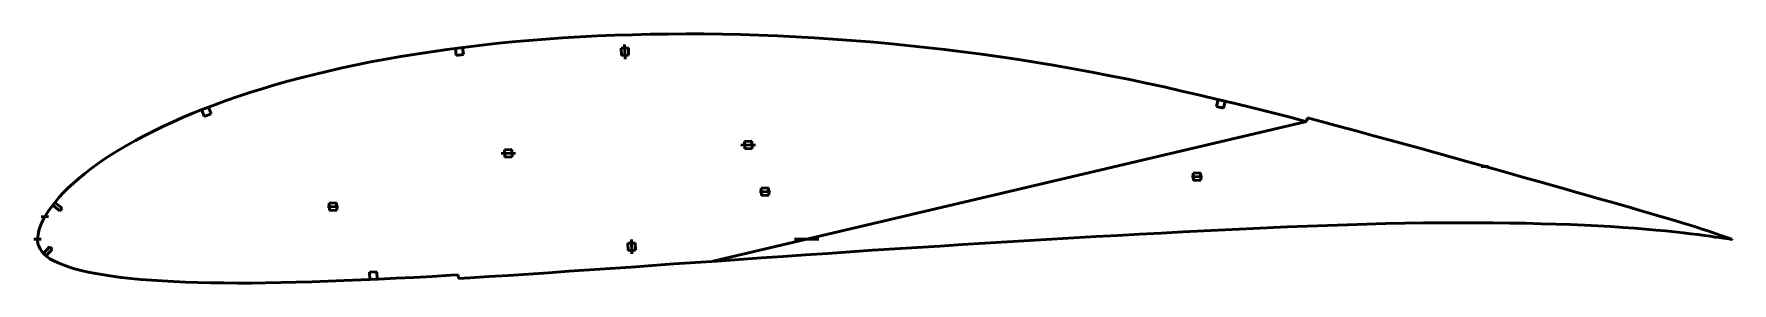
# Model space of a CAD drawing. Header units: metres. Extents: x -326 to 604, y -24 to 113.
import ezdxf

# ---------------------------------------------------------------- set-up
doc = ezdxf.new("R2010")
doc.units = ezdxf.units.M
for name, color, linetype, lineweight in [('FoilLayer', 1, 'Continuous', 50), ('StringerLayer', 1, 'Continuous', 50), ('SubLayer', 1, 'Continuous', 50)]:
    doc.layers.add(name, color=color, linetype=linetype, lineweight=lineweight)

msp = doc.modelspace()

# ---------------------------------------------------------------- linework, layer by layer
at = {"layer": 'FoilLayer'}
for p, q in [((-7.38, 111.88), (-16.94, 111.49)), ((2.29, 112.19), (-7.38, 111.88)), ((12.01, 112.4), (2.29, 112.19)), ((21.82, 112.54), (12.01, 112.4)), ((31.68, 112.61), (21.82, 112.54)), ((41.57, 112.57), (31.68, 112.61)), ((51.53, 112.44), (41.57, 112.57)), ((61.51, 112.22), (51.53, 112.44)), ((71.56, 111.91), (61.51, 112.22)), ((81.64, 111.52), (71.56, 111.91)), ((-107.81, 102.87), (-116.29, 101.59)), ((-99.18, 104.1), (-107.81, 102.87)), ((-90.45, 105.25), (-99.18, 104.1)), ((-81.61, 106.33), (-90.45, 105.25)), ((-72.66, 107.33), (-81.61, 106.33)), ((-63.63, 108.23), (-72.66, 107.33)), ((-54.49, 109.03), (-63.63, 108.23)), ((-45.24, 109.77), (-54.49, 109.03)), ((-35.88, 110.43), (-45.24, 109.77)), ((-26.45, 111), (-35.88, 110.43)), ((-16.94, 111.49), (-26.45, 111)), ((91.76, 111.05), (81.64, 111.52)), ((101.88, 110.48), (91.76, 111.05)), ((112.03, 109.82), (101.88, 110.48)), ((122.21, 109.07), (112.03, 109.82)), ((132.4, 108.24), (122.21, 109.07)), ((142.59, 107.32), (132.4, 108.24)), ((152.79, 106.33), (142.59, 107.32)), ((162.97, 105.25), (152.79, 106.33)), ((173.15, 104.07), (162.97, 105.25)), ((183.31, 102.81), (173.15, 104.07)), ((193.46, 101.46), (183.31, 102.81)), ((-156.76, 93.95), (-164.44, 92.23)), ((-148.94, 95.62), (-156.76, 93.95)), ((-140.97, 97.23), (-148.94, 95.62)), ((-132.86, 98.76), (-140.97, 97.23)), ((-124.64, 100.21), (-132.86, 98.76)), ((-116.29, 101.59), (-124.64, 100.21)), ((203.6, 100.03), (193.46, 101.46)), ((213.72, 98.52), (203.6, 100.03)), ((223.81, 96.92), (213.72, 98.52)), ((233.86, 95.24), (223.81, 96.92)), ((243.88, 93.48), (233.86, 95.24)), ((253.88, 91.63), (243.88, 93.48)), ((-193.6, 84.61), (-200.5, 82.57)), ((-186.53, 86.62), (-193.6, 84.61)), ((-179.31, 88.57), (-186.53, 86.62)), ((-171.94, 90.44), (-179.31, 88.57)), ((-164.44, 92.23), (-171.94, 90.44)), ((263.83, 89.71), (253.88, 91.63)), ((273.76, 87.72), (263.83, 89.71)), ((283.63, 85.67), (273.76, 87.72)), ((293.45, 83.52), (283.63, 85.67)), ((-220.21, 76.07), (-226.44, 73.79)), ((-213.81, 78.29), (-220.21, 76.07)), ((-207.24, 80.45), (-213.81, 78.29)), ((-200.5, 82.57), (-207.24, 80.45)), ((303.24, 81.31), (293.45, 83.52)), ((313, 79.05), (303.24, 81.31)), ((322.74, 76.73), (313, 79.05)), ((332.43, 74.41), (322.74, 76.73)), ((342.06, 72.06), (332.43, 74.41)), ((-244.12, 66.71), (-249.63, 64.28)), ((-238.41, 69.11), (-244.12, 66.71)), ((-232.52, 71.47), (-238.41, 69.11)), ((-226.44, 73.79), (-232.52, 71.47)), ((351.59, 69.68), (342.06, 72.06)), ((361.05, 67.27), (351.59, 69.68)), ((370.43, 64.85), (361.05, 67.27)), ((372, 66.51), (371.49, 64.57)), ((380.25, 64.34), (372, 66.51)), ((-265.1, 56.76), (-269.88, 54.22)), ((-260.12, 59.3), (-265.1, 56.76)), ((-254.97, 61.81), (-260.12, 59.3)), ((-249.63, 64.28), (-254.97, 61.81)), ((371.49, 64.57), (46.5, -12.06)), ((371.49, 64.57), (370.43, 64.85)), ((389.47, 61.89), (380.25, 64.34)), ((398.58, 59.45), (389.47, 61.89)), ((407.6, 56.98), (398.58, 59.45)), ((416.52, 54.54), (407.6, 56.98)), ((-278.84, 49.07), (-283.02, 46.47)), ((-274.47, 51.64), (-278.84, 49.07)), ((-269.88, 54.22), (-274.47, 51.64)), ((425.33, 52.12), (416.52, 54.54)), ((434.01, 49.73), (425.33, 52.12)), ((442.54, 47.37), (434.01, 49.73)), ((450.93, 45.02), (442.54, 47.37)), ((-294.4, 38.58), (-297.79, 35.96)), ((-290.8, 41.2), (-294.4, 38.58)), ((-287, 43.85), (-290.8, 41.2)), ((-283.02, 46.47), (-287, 43.85)), ((459.18, 42.71), (450.93, 45.02)), ((467.28, 40.44), (459.18, 42.71)), ((475.23, 38.21), (467.28, 40.44)), ((482.98, 36.04), (475.23, 38.21)), ((-306.69, 28.16), (-309.25, 25.58)), ((-303.93, 30.76), (-306.69, 28.16)), ((-300.97, 33.37), (-303.93, 30.76)), ((-297.79, 35.96), (-300.97, 33.37)), ((490.55, 33.9), (482.98, 36.04)), ((497.94, 31.82), (490.55, 33.9)), ((505.14, 29.78), (497.94, 31.82)), ((512.13, 27.81), (505.14, 29.78)), ((-313.77, 20.51), (-315.72, 18.03)), ((-311.61, 23.02), (-313.77, 20.51)), ((-309.25, 25.58), (-311.61, 23.02)), ((518.92, 25.89), (512.13, 27.81)), ((525.48, 24.04), (518.92, 25.89)), ((531.81, 22.24), (525.48, 24.04)), ((537.92, 20.51), (531.81, 22.24)), ((543.79, 18.83), (537.92, 20.51)), ((549.41, 17.23), (543.79, 18.83)), ((-320.26, 10.96), (-321.32, 8.81)), ((-318.96, 13.28), (-320.26, 10.96)), ((-317.45, 15.62), (-318.96, 13.28)), ((-315.72, 18.03), (-317.45, 15.62)), ((554.77, 15.69), (549.41, 17.23)), ((559.88, 14.2), (554.77, 15.69)), ((564.72, 12.77), (559.88, 14.2)), ((569.31, 11.4), (564.72, 12.77)), ((573.63, 10.09), (569.31, 11.4)), ((577.7, 8.84), (573.63, 10.09)), ((-323.28, 2.53), (-323.5, 0.28)), ((-323.5, 0.28), (-323.5, -0.27)), ((-322.84, 4.75), (-323.28, 2.53)), ((-322.21, 6.5), (-322.84, 4.75)), ((-321.32, 8.81), (-322.21, 6.5)), ((219.76, -0.67), (231.91, 0.04)), ((231.91, 0.04), (244.03, 0.75)), ((244.03, 0.75), (256.11, 1.45)), ((256.11, 1.45), (268.14, 2.11)), ((268.14, 2.11), (280.06, 2.74)), ((280.06, 2.74), (291.89, 3.38)), ((291.89, 3.38), (303.65, 4.02)), ((303.65, 4.02), (315.33, 4.62)), ((315.33, 4.62), (326.91, 5.18)), ((326.91, 5.18), (338.37, 5.71)), ((338.37, 5.71), (349.7, 6.24)), ((349.7, 6.24), (360.93, 6.75)), ((360.93, 6.75), (372.04, 7.22)), ((372.04, 7.22), (383.01, 7.62)), ((383.01, 7.62), (393.83, 7.97)), ((393.83, 7.97), (404.47, 8.31)), ((404.47, 8.31), (414.97, 8.59)), ((414.97, 8.59), (425.3, 8.81)), ((425.3, 8.81), (435.43, 8.95)), ((435.43, 8.95), (445.33, 9.04)), ((445.33, 9.04), (455.02, 9.1)), ((455.02, 9.1), (464.5, 9.11)), ((464.5, 9.11), (473.76, 9.05)), ((473.76, 9.05), (482.75, 8.93)), ((482.75, 8.93), (491.46, 8.77)), ((491.46, 8.77), (499.93, 8.57)), ((499.93, 8.57), (508.13, 8.33)), ((508.13, 8.33), (516.05, 8.04)), ((516.05, 8.04), (523.65, 7.69)), ((523.65, 7.69), (530.95, 7.34)), ((530.95, 7.34), (537.97, 6.95)), ((537.97, 6.95), (544.67, 6.52)), ((544.67, 6.52), (551.03, 6.04)), ((551.03, 6.04), (557.05, 5.54)), ((557.05, 5.54), (562.71, 5.05)), ((562.71, 5.05), (568.05, 4.56)), ((568.05, 4.56), (573.04, 4.05)), ((573.04, 4.05), (577.67, 3.54)), ((577.67, 3.54), (581.94, 3.04)), ((581.48, 7.67), (577.7, 8.84)), ((585, 6.57), (581.48, 7.67)), ((581.94, 3.04), (585.83, 2.55)), ((588.23, 5.52), (585, 6.57)), ((585.83, 2.55), (589.35, 2.08)), ((591.19, 4.57), (588.23, 5.52)), ((589.35, 2.08), (592.49, 1.66)), ((593.87, 3.67), (591.19, 4.57)), ((592.49, 1.66), (595.28, 1.26)), ((596.27, 2.87), (593.87, 3.67)), ((595.28, 1.26), (597.69, 0.92)), ((598.37, 2.17), (596.27, 2.87)), ((597.69, 0.92), (599.75, 0.62)), ((600.18, 1.54), (598.37, 2.17)), ((599.75, 0.62), (601.43, 0.37)), ((601.69, 1.02), (600.18, 1.54)), ((601.43, 0.37), (602.76, 0.17)), ((602.89, 0.6), (601.69, 1.02)), ((602.76, 0.17), (603.71, 0.02)), ((603.77, 0.3), (602.89, 0.6)), ((603.71, 0.02), (604.3, -0.07)), ((604.31, 0.11), (603.77, 0.3)), ((604.5, 0.05), (604.31, 0.11)), ((604.5, -0.1), (604.5, 0.05)), ((-323.5, -0.27), (-323.3, -2.34)), ((-323.3, -2.34), (-322.84, -3.82)), ((-322.84, -3.82), (-322.16, -5.24)), ((-322.16, -5.24), (-321.18, -6.67)), ((-321.18, -6.67), (-319.97, -8.05)), ((-319.97, -8.05), (-318.48, -9.38)), ((84.84, -9.36), (97.01, -8.54)), ((97.01, -8.54), (109.21, -7.71)), ((109.21, -7.71), (121.44, -6.87)), ((121.44, -6.87), (133.74, -6.04)), ((133.74, -6.04), (146.06, -5.23)), ((146.06, -5.23), (158.37, -4.45)), ((158.37, -4.45), (170.67, -3.68)), ((170.67, -3.68), (182.96, -2.89)), ((182.96, -2.89), (195.25, -2.12)), ((195.25, -2.12), (207.53, -1.39)), ((207.53, -1.39), (219.76, -0.67)), ((604.3, -0.07), (604.5, -0.1)), ((-318.48, -9.38), (-316.74, -10.64)), ((-316.74, -10.64), (-314.7, -11.82)), ((-314.7, -11.82), (-312.3, -12.95)), ((-312.3, -12.95), (-309.55, -14.04)), ((-309.55, -14.04), (-306.5, -15.11)), ((-306.5, -15.11), (-303.22, -16.14)), ((-303.22, -16.14), (-299.67, -17.09)), ((-299.67, -17.09), (-295.83, -17.95)), ((-295.83, -17.95), (-291.68, -18.76)), ((-54.69, -19.06), (-43.7, -18.3)), ((-43.7, -18.3), (-32.55, -17.55)), ((-32.55, -17.55), (-21.28, -16.81)), ((-21.28, -16.81), (-9.9, -16.02)), ((-9.9, -16.02), (1.59, -15.2)), ((1.59, -15.2), (13.22, -14.37)), ((13.22, -14.37), (24.95, -13.54)), ((24.95, -13.54), (36.78, -12.73)), ((36.78, -12.73), (48.67, -11.9)), ((48.67, -11.9), (60.64, -11.05)), ((60.64, -11.05), (72.7, -10.19)), ((72.7, -10.19), (84.84, -9.36)), ((-291.68, -18.76), (-287.25, -19.54)), ((-287.25, -19.54), (-282.58, -20.26)), ((-282.58, -20.26), (-277.66, -20.91)), ((-277.66, -20.91), (-272.47, -21.47)), ((-272.47, -21.47), (-266.97, -21.97)), ((-266.97, -21.97), (-261.21, -22.44)), ((-261.21, -22.44), (-255.2, -22.86)), ((-255.2, -22.86), (-248.99, -23.22)), ((-248.99, -23.22), (-242.52, -23.49)), ((-242.52, -23.49), (-235.79, -23.7)), ((-235.79, -23.7), (-228.78, -23.85)), ((-228.78, -23.85), (-221.56, -23.96)), ((-221.56, -23.96), (-214.11, -24)), ((-214.11, -24), (-206.45, -23.98)), ((-206.45, -23.98), (-198.52, -23.87)), ((-198.52, -23.87), (-190.34, -23.73)), ((-190.34, -23.73), (-181.94, -23.55)), ((-181.94, -23.55), (-173.35, -23.33)), ((-173.35, -23.33), (-164.55, -23.03)), ((-164.55, -23.03), (-155.54, -22.68)), ((-155.54, -22.68), (-146.29, -22.27)), ((-146.29, -22.27), (-136.83, -21.85)), ((-136.83, -21.85), (-127.2, -21.39)), ((-127.2, -21.39), (-117.41, -20.89)), ((-117.41, -20.89), (-107.42, -20.32)), ((-107.42, -20.32), (-97.22, -19.71)), ((-97.22, -19.71), (-93.12, -19.47)), ((-93.12, -19.47), (-93, -21.46)), ((-93, -21.46), (-86.72, -21.09)), ((-86.72, -21.09), (-76.19, -20.46)), ((-76.19, -20.46), (-65.52, -19.79)), ((-65.52, -19.79), (-54.69, -19.06))]:
    msp.add_line(p, q, dxfattribs=at)
at = {"layer": 'StringerLayer'}
for p, q in [((-90.76, 105.21), (-94.72, 104.69)), ((-94.72, 104.69), (-94.2, 100.72)), ((-90.23, 101.24), (-90.76, 105.21)), ((-94.2, 100.72), (-90.23, 101.24)), ((323.09, 76.65), (322.16, 72.76)), ((326.98, 75.72), (323.09, 76.65)), ((326.04, 71.83), (326.98, 75.72)), ((-229.92, 72.46), (-233.65, 71.03)), ((-233.65, 71.03), (-232.22, 67.3)), ((-232.22, 67.3), (-228.49, 68.73)), ((-228.49, 68.73), (-229.92, 72.46)), ((322.16, 72.76), (326.04, 71.83)), ((-314.01, 20.21), (-315.24, 18.63)), ((-315.24, 18.63), (-311.31, 15.55)), ((-310.08, 17.12), (-314.01, 20.21)), ((-311.31, 15.55), (-310.08, 17.12)), ((-316.95, -4.04), (-320.27, -7.78)), ((-320.27, -7.78), (-318.77, -9.11)), ((-318.77, -9.11), (-315.46, -5.36)), ((-315.46, -5.36), (-316.95, -4.04)), ((-137.77, -17.89), (-141.76, -18.06)), ((-141.76, -18.06), (-141.59, -22.06)), ((-137.59, -21.88), (-137.77, -17.89)), ((-141.59, -22.06), (-137.59, -21.88))]:
    msp.add_line(p, q, dxfattribs=at)
at = {"layer": 'SubLayer'}
for p, q in [((0.06, 104.89), (-3.93, 104.75)), ((-3.93, 104.75), (-3.79, 100.75)), ((-2, 106.82), (-1.73, 98.82)), ((0.2, 100.89), (0.06, 104.89)), ((-3.79, 100.75), (0.2, 100.89)), ((-69.71, 46.97), (-61.71, 47.25)), ((-63.78, 49.18), (-67.78, 49.04)), ((-67.78, 49.04), (-67.64, 45.04)), ((-63.64, 45.18), (-63.78, 49.18)), ((61.71, 51.56), (69.71, 51.84)), ((67.64, 53.77), (63.64, 53.63)), ((63.64, 53.63), (63.78, 49.63)), ((63.78, 49.63), (67.78, 49.77)), ((67.78, 49.77), (67.64, 53.77)), ((-67.64, 45.04), (-63.64, 45.18)), ((467.19, 39.83), (471.19, 39.97)), ((76.79, 28.2), (72.79, 28.06)), ((72.79, 28.06), (72.93, 24.06)), ((76.93, 24.2), (76.79, 28.2)), ((308.46, 34.29), (314.46, 34.5)), ((313.39, 36.46), (309.39, 36.32)), ((309.39, 36.32), (309.53, 32.33)), ((309.53, 32.33), (313.53, 32.47)), ((313.53, 32.47), (313.39, 36.46)), ((-159.81, 19.94), (-163.81, 19.8)), ((-163.81, 19.8), (-163.67, 15.8)), ((-159.67, 15.94), (-159.81, 19.94)), ((71.86, 26.03), (77.86, 26.24)), ((72.93, 24.06), (76.93, 24.2)), ((527.83, 22.85), (528.12, 23.81)), ((-321.47, 12.29), (-317.47, 12.43)), ((-164.74, 17.77), (-158.74, 17.98)), ((-163.67, 15.8), (-159.67, 15.94)), ((566.27, 11.79), (566.58, 12.74)), ((-325.5, 0), (-321.5, 0)), ((91, 0), (104.3, 0)), ((524.82, 7.13), (524.91, 8.13)), ((564.74, 4.36), (564.86, 5.35)), ((584.61, 2.2), (584.75, 3.19)), ((585.39, 5.92), (585.71, 6.86)), ((3.79, -1.94), (-0.2, -2.08)), ((-0.2, -2.08), (-0.06, -6.08)), ((-0.06, -6.08), (3.93, -5.94)), ((2, -8.01), (1.73, -0.02)), ((3.93, -5.94), (3.79, -1.94))]:
    msp.add_line(p, q, dxfattribs=at)

doc.saveas('drawing.dxf')
